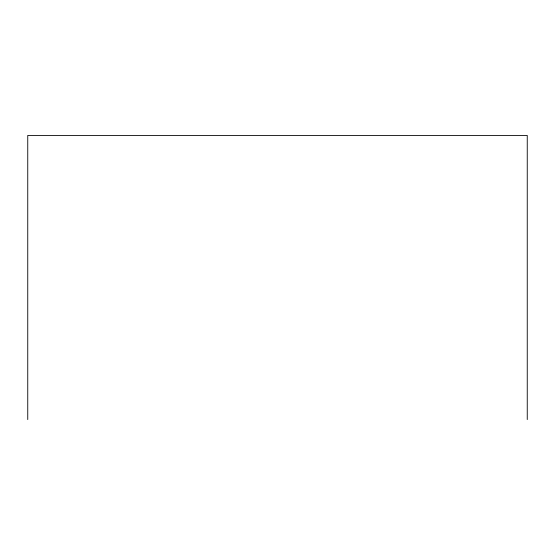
<?xml version="1.0" encoding="UTF-8"?>
<svg xmlns="http://www.w3.org/2000/svg" width="555" height="555" viewBox="0 0 555 555"><rect width="100%" height="100%" fill="white"/><g stroke="black" fill="none" stroke-linecap="round" stroke-linejoin="round"><path stroke-width="0.83" d="M527.25 419.566L527.25 135.434L27.75 135.434L27.75 419.566"/></g></svg>
